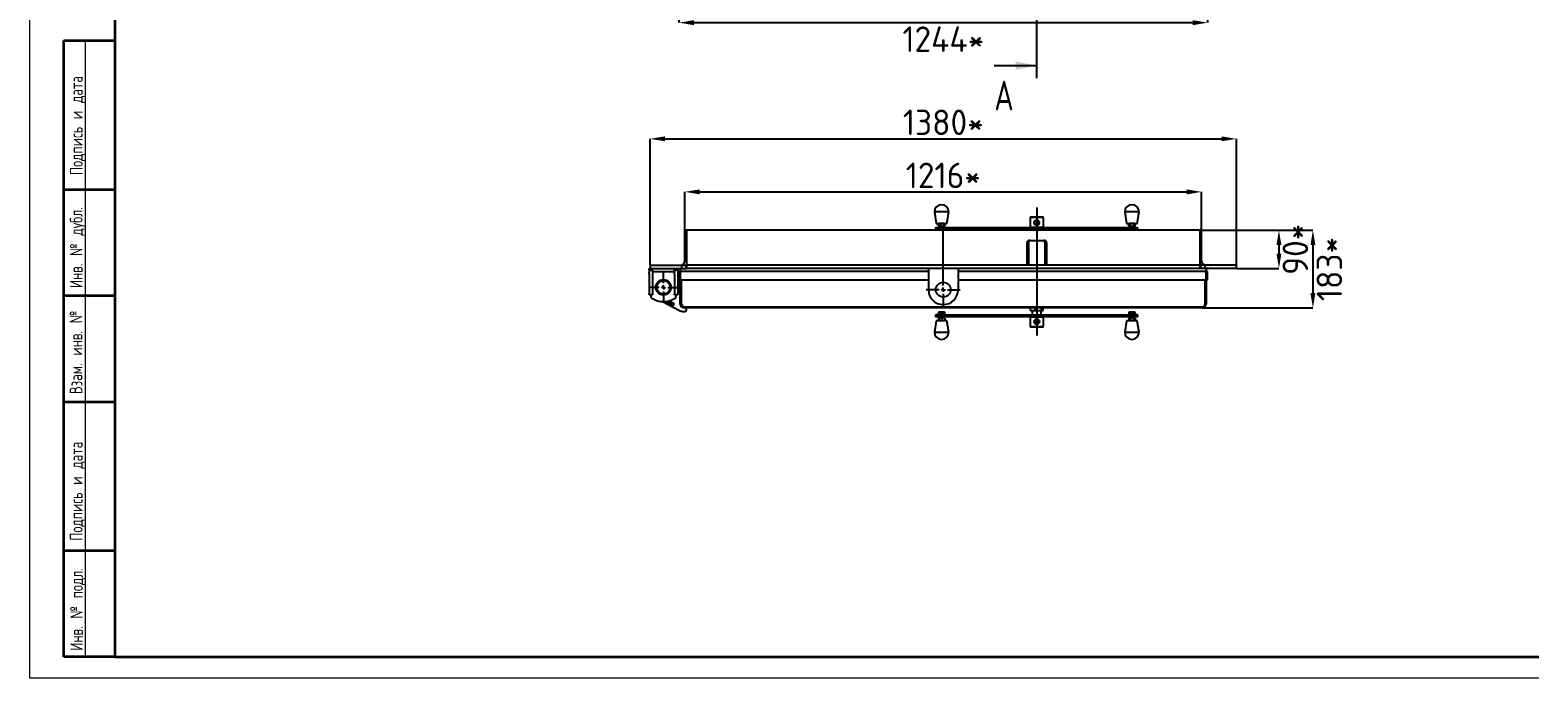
# Model space of a CAD drawing. Header units: millimetres. Extents: x 0 to 594, y 0 to 420.
# Drawn here: x 0 to 352.8, y 0 to 152.5 of the extents above; entities that cross this region are included whole.
import ezdxf

# ---------------------------------------------------------------- set-up
doc = ezdxf.new("R2010")
doc.units = ezdxf.units.MM
doc.header["$PDSIZE"] = -1
doc.layers.add('FORMAT', color=7, linetype='Continuous')
doc.layers.add('HIDDEN', color=30, linetype='Continuous')
doc.styles.add('GOST-2.304_Type-B', font='')
doc.styles.add('SLDTEXTSTYLE0', font='TXT', dxfattribs={"width": 0.7, "bigfont": 'bigfont'})
doc.styles.add('SLDTEXTSTYLE1', font='TXT', dxfattribs={"width": 0.7})
doc.styles.get('GOST-2.304_Type-B').set_extended_font_data('GOST Common')
doc.dimstyles.new('SLDDIMSTYLE0', dxfattribs={"dimtxt": 3.5, "dimasz": 3.5, "dimexe": 0, "dimexo": 0.0625, "dimgap": 0.875, "dimtad": 2, "dimdec": 1, "dimlfac": 10, "dimrnd": 1e-09, "dimzin": 12, "dimdsep": 46, "dimtxsty": 'SLDTEXTSTYLE1', "dimsah": 1, "dimcen": 0.09, "dimadec": 0, "dimazin": 3, "dimtfac": 1, "dimtdec": 1, "dimtofl": 0, "dimtmove": 0, "dimatfit": 3, "dimfxl": 1, "dimfrac": 2, "dimtolj": 1, "dimtzin": 12, "dimarcsym": 0})

# ---------------------------------------------------------------- blocks, each defined once
blk = doc.blocks.new('_D_1')
at = {"layer": 'Defpoints', "color": 0, "transparency": 16777216}
for p in [(152.75, 171.03), (277.15, 171.03), (277.15, 154.23)]:
    blk.add_point(p, dxfattribs=at)
at = {"layer": 'FORMAT', "color": 0, "lineweight": -2, "transparency": 16777216}
for p, q in [((152.75, 170.97), (152.75, 154.23)), ((277.15, 170.97), (277.15, 154.23)), ((156.25, 154.23), (273.65, 154.23))]:
    blk.add_line(p, q, dxfattribs=at)
at = {"layer": 'FORMAT', "color": 0, "transparency": 16777216}
for points in [[(156.25, 154.81), (156.25, 153.64), (152.75, 154.23)], [(273.65, 154.81), (273.65, 153.64), (277.15, 154.23)]]:
    blk.add_solid(points, dxfattribs=at)
at = {"layer": 'FORMAT', "color": 0, "transparency": 16777216, "insert": (214.95, 153.35), "char_height": 6, "attachment_point": 2, "style": 'GOST-2.304_Type-B'}
blk.add_mtext('\\A1;1244*', dxfattribs=at)
blk = doc.blocks.new('_D_9')
at = {"layer": 'Defpoints', "color": 0, "transparency": 16777216}
for p in [(275.35, 105.39), (275.95, 87.09), (301.95, 87.09)]:
    blk.add_point(p, dxfattribs=at)
at = {"layer": 'FORMAT', "color": 0, "lineweight": -2, "transparency": 16777216}
for p, q in [((275.41, 105.39), (301.95, 105.39)), ((301.95, 101.89), (301.95, 90.59)), ((276.01, 87.09), (301.95, 87.09))]:
    blk.add_line(p, q, dxfattribs=at)
at = {"layer": 'FORMAT', "color": 0, "transparency": 16777216}
for points in [[(301.37, 101.89), (302.53, 101.89), (301.95, 105.39)], [(301.37, 90.59), (302.53, 90.59), (301.95, 87.09)]]:
    blk.add_solid(points, dxfattribs=at)
at = {"layer": 'FORMAT', "color": 0, "transparency": 16777216, "insert": (302.82, 96.24), "char_height": 6, "attachment_point": 2, "rotation": 90, "style": 'GOST-2.304_Type-B'}
blk.add_mtext('\\A1;183*', dxfattribs=at)
blk = doc.blocks.new('_D_10')
at = {"layer": 'Defpoints', "color": 0, "transparency": 16777216}
for p in [(275.35, 105.39), (283.95, 96.39), (293.95, 96.39)]:
    blk.add_point(p, dxfattribs=at)
at = {"layer": 'FORMAT', "color": 0, "lineweight": -2, "transparency": 16777216}
for p, q in [((275.41, 105.39), (293.95, 105.39)), ((293.95, 101.89), (293.95, 99.89)), ((284.01, 96.39), (293.95, 96.39))]:
    blk.add_line(p, q, dxfattribs=at)
at = {"layer": 'FORMAT', "color": 0, "transparency": 16777216}
for points in [[(293.37, 101.89), (294.53, 101.89), (293.95, 105.39)], [(293.37, 99.89), (294.53, 99.89), (293.95, 96.39)]]:
    blk.add_solid(points, dxfattribs=at)
at = {"layer": 'FORMAT', "color": 0, "transparency": 16777216, "insert": (294.82, 100.89), "char_height": 6, "attachment_point": 2, "rotation": 90, "style": 'GOST-2.304_Type-B'}
blk.add_mtext('\\A1;90*', dxfattribs=at)
blk = doc.blocks.new('_D_11')
at = {"layer": 'Defpoints', "color": 0, "transparency": 16777216}
for p in [(275.75, 114.41), (154.15, 105.06), (275.75, 105.06)]:
    blk.add_point(p, dxfattribs=at)
at = {"layer": 'FORMAT', "color": 0, "lineweight": -2, "transparency": 16777216}
for p, q in [((154.15, 105.12), (154.15, 114.41)), ((157.65, 114.41), (272.25, 114.41)), ((275.75, 105.12), (275.75, 114.41))]:
    blk.add_line(p, q, dxfattribs=at)
at = {"layer": 'FORMAT', "color": 0, "transparency": 16777216}
for points in [[(157.65, 114.99), (157.65, 113.82), (154.15, 114.41)], [(272.25, 114.99), (272.25, 113.82), (275.75, 114.41)]]:
    blk.add_solid(points, dxfattribs=at)
at = {"layer": 'FORMAT', "color": 0, "transparency": 16777216, "insert": (214.95, 121.28), "char_height": 6, "attachment_point": 2, "style": 'GOST-2.304_Type-B'}
blk.add_mtext('\\A1;1216*', dxfattribs=at)
blk = doc.blocks.new('_D_12')
at = {"layer": 'Defpoints', "color": 0, "transparency": 16777216}
for p in [(283.95, 126.89), (145.95, 97.19), (283.95, 97.19)]:
    blk.add_point(p, dxfattribs=at)
at = {"layer": 'FORMAT', "color": 0, "lineweight": -2, "transparency": 16777216}
for p, q in [((145.95, 97.25), (145.95, 126.89)), ((149.45, 126.89), (280.45, 126.89)), ((283.95, 97.25), (283.95, 126.89))]:
    blk.add_line(p, q, dxfattribs=at)
at = {"layer": 'FORMAT', "color": 0, "transparency": 16777216}
for points in [[(149.45, 127.47), (149.45, 126.31), (145.95, 126.89)], [(280.45, 127.47), (280.45, 126.31), (283.95, 126.89)]]:
    blk.add_solid(points, dxfattribs=at)
at = {"layer": 'FORMAT', "color": 0, "transparency": 16777216, "insert": (214.95, 133.77), "char_height": 6, "attachment_point": 2, "style": 'GOST-2.304_Type-B'}
blk.add_mtext('\\A1;1380*', dxfattribs=at)
blk = doc.blocks.new('SW_CENTERMARKSYMBOL_1')
at = {"layer": 'FORMAT', "color": 0}
for p, q in [((0, 1), (0, 3.55)), ((-1, 0), (-3.55, 0)), ((0, 0), (-0.5, 0)), ((0, 0), (0, 0.5)), ((0, 0), (0, -0.5)), ((0, 0), (0.5, 0)), ((1, 0), (3.55, 0)), ((0, -1), (0, -3.55))]:
    blk.add_line(p, q, dxfattribs=at)
blk = doc.blocks.new('SW_CENTERMARKSYMBOL_2')
at = {"layer": 'FORMAT', "color": 0}
for p, q in [((0, 1), (0, 13.83)), ((-1, 0), (-4, 0)), ((0, 0), (-0.5, 0)), ((0, 0), (0, 0.5)), ((0, 0), (0, -0.5)), ((0, 0), (0.5, 0)), ((1, 0), (4, 0)), ((0, -1), (0, -4))]:
    blk.add_line(p, q, dxfattribs=at)

msp = doc.modelspace()

# ---------------------------------------------------------------- linework, layer by layer
at = {"color": 7, "linetype": 'Continuous', "lineweight": 35}
for p, q in [((20, 415), (20, 5)), ((8, 5), (8, 150)), ((8, 150), (20, 150)), ((8, 115), (20, 115)), ((8, 90), (20, 90)), ((8, 65), (20, 65)), ((8, 30), (20, 30)), ((20, 5), (8, 5)), ((20, 5), (589, 5))]:
    msp.add_line(p, q, dxfattribs=at)
at = {"color": 7, "linetype": 'Continuous', "lineweight": 18}
msp.add_line((13, 150), (13, 5), dxfattribs=at)
at = {"layer": 'FORMAT'}
for p, q in [((236.949, 141.134), (236.949, 400.461)), ((226.949, 144.134), (236.949, 144.134)), ((212.849, 109.677), (213.309, 106.977)), ((215.532, 109.677), (212.849, 109.677)), ((216.249, 109.677), (215.532, 109.677)), ((215.789, 106.977), (216.249, 109.677)), ((236.949, 110.697), (236.949, 80.637)), ((257.648, 109.677), (258.108, 106.977)), ((260.354, 109.677), (257.648, 109.677)), ((261.048, 109.677), (260.354, 109.677)), ((260.588, 106.977), (261.048, 109.677)), ((213.149, 106.037), (213.149, 105.637)), ((213.149, 106.037), (214.451, 106.037)), ((213.309, 106.977), (215.789, 106.977)), ((213.749, 106.197), (213.749, 106.037)), ((214.597, 106.197), (213.749, 106.197)), ((213.821, 106.871), (213.873, 106.914)), ((213.821, 106.382), (213.821, 106.871)), ((213.821, 106.382), (213.873, 106.34)), ((213.964, 106.967), (213.873, 106.914)), ((213.873, 106.339), (213.964, 106.287)), ((214.956, 106.967), (213.964, 106.967)), ((213.964, 106.287), (215.134, 106.287)), ((214.149, 106.977), (214.149, 106.967)), ((214.149, 106.287), (214.149, 106.197)), ((214.342, 106.382), (214.342, 106.871)), ((214.451, 106.037), (236.963, 106.037)), ((215.349, 106.197), (214.597, 106.197)), ((214.949, 106.967), (214.949, 106.977)), ((214.949, 106.197), (214.949, 106.287)), ((215.134, 106.967), (214.956, 106.967)), ((215.071, 106.871), (215.071, 106.382)), ((215.225, 106.914), (215.134, 106.967)), ((215.134, 106.287), (215.225, 106.339)), ((215.277, 106.382), (215.277, 106.871)), ((215.349, 106.037), (215.349, 106.197)), ((235.479, 108.437), (235.399, 108.357)), ((235.399, 108.357), (235.399, 106.117)), ((236.945, 108.357), (235.399, 108.357)), ((235.399, 106.117), (235.479, 106.037)), ((235.399, 106.117), (236.945, 106.117)), ((238.419, 108.437), (235.479, 108.437)), ((237.233, 107.687), (236.656, 107.687)), ((236.656, 106.687), (237.233, 106.687)), ((238.499, 108.357), (236.945, 108.357)), ((236.945, 107.787), (236.945, 107.787)), ((236.945, 106.587), (236.945, 106.587)), ((236.945, 106.117), (238.499, 106.117)), ((236.963, 105.637), (236.963, 106.037)), ((236.963, 106.037), (259.459, 106.037)), ((237.234, 107.687), (237.522, 107.187)), ((237.522, 107.187), (237.234, 106.687)), ((237.522, 107.187), (237.522, 107.187)), ((238.499, 108.357), (238.419, 108.437)), ((238.419, 106.037), (238.499, 106.117)), ((238.499, 106.117), (238.499, 108.357)), ((258.108, 106.977), (260.588, 106.977)), ((258.548, 106.197), (258.548, 106.037)), ((258.584, 106.197), (258.548, 106.197)), ((260.148, 106.197), (258.584, 106.197)), ((258.599, 106.382), (258.599, 106.871)), ((258.763, 106.967), (258.618, 106.883)), ((258.618, 106.37), (258.763, 106.287)), ((259.615, 106.967), (258.763, 106.967)), ((258.763, 106.287), (259.933, 106.287)), ((258.941, 106.382), (258.941, 106.871)), ((258.948, 106.977), (258.948, 106.967)), ((258.948, 106.287), (258.948, 106.197)), ((259.459, 106.037), (260.748, 106.037)), ((259.933, 106.967), (259.615, 106.967)), ((259.69, 106.871), (259.69, 106.382)), ((259.748, 106.967), (259.748, 106.977)), ((259.748, 106.197), (259.748, 106.287)), ((260.078, 106.883), (259.933, 106.967)), ((259.933, 106.287), (260.078, 106.37)), ((260.098, 106.871), (260.076, 106.882)), ((260.076, 106.374), (260.098, 106.382)), ((260.098, 106.382), (260.098, 106.871)), ((260.148, 106.037), (260.148, 106.197)), ((260.748, 105.637), (260.748, 106.037)), ((154.149, 98.187), (154.149, 105.057)), ((154.479, 105.387), (154.549, 105.387)), ((275.349, 105.387), (154.549, 105.387)), ((154.549, 105.387), (154.549, 105.057)), ((154.549, 105.057), (154.549, 98.187)), ((213.149, 105.637), (214.451, 105.637)), ((213.749, 105.637), (213.749, 105.477)), ((213.749, 105.477), (215.349, 105.477)), ((213.826, 105.387), (213.826, 105.477)), ((214.362, 105.387), (214.362, 105.477)), ((236.963, 105.637), (214.451, 105.637)), ((215.085, 105.387), (215.085, 105.477)), ((215.272, 105.387), (215.272, 105.477)), ((215.349, 105.477), (215.349, 105.637)), ((234.649, 102.387), (234.949, 102.387)), ((234.649, 102.387), (234.649, 97.187)), ((234.949, 102.387), (234.949, 97.187)), ((235.019, 102.387), (235.019, 97.187)), ((235.299, 102.987), (235.249, 102.987)), ((235.299, 102.987), (238.599, 102.987)), ((235.899, 105.637), (235.899, 105.387)), ((259.459, 105.637), (236.963, 105.637)), ((237.999, 105.387), (237.999, 105.637)), ((238.649, 102.987), (238.599, 102.987)), ((238.878, 102.387), (238.878, 97.187)), ((239.249, 102.387), (238.949, 102.387)), ((238.949, 102.387), (238.949, 97.187)), ((239.249, 102.387), (239.249, 97.187)), ((258.548, 105.637), (258.548, 105.477)), ((258.548, 105.477), (259.912, 105.477)), ((258.659, 105.387), (258.659, 105.477)), ((259.26, 105.387), (259.26, 105.477)), ((259.459, 105.637), (260.748, 105.637)), ((259.912, 105.477), (260.148, 105.477)), ((259.95, 105.387), (259.95, 105.477)), ((260.038, 105.387), (260.038, 105.477)), ((260.148, 105.477), (260.148, 105.637)), ((275.419, 105.387), (275.349, 105.387)), ((275.349, 105.387), (275.349, 105.057)), ((275.349, 105.057), (275.349, 98.187)), ((275.749, 98.187), (275.749, 105.057)), ((235.019, 100.116), (234.949, 100.028)), ((235.019, 99.914), (234.949, 99.813)), ((238.949, 100.028), (238.878, 100.116)), ((238.878, 100.077), (238.949, 99.987)), ((146.499, 95.987), (145.699, 95.987)), ((145.699, 95.987), (145.699, 95.413)), ((145.699, 95.037), (145.699, 95.413)), ((145.749, 95.987), (145.749, 96.387)), ((145.949, 96.387), (145.749, 96.387)), ((145.949, 97.187), (145.949, 96.387)), ((145.949, 97.187), (153.349, 97.187)), ((145.949, 96.387), (153.349, 96.387)), ((146.499, 95.587), (146.499, 96.387)), ((146.499, 95.987), (146.499, 95.413)), ((151.699, 95.587), (146.499, 95.587)), ((146.499, 95.413), (146.499, 95.037)), ((151.699, 95.587), (151.699, 96.387)), ((152.499, 95.987), (151.699, 95.987)), ((151.699, 95.987), (151.699, 95.413)), ((151.699, 95.037), (151.699, 95.413)), ((152.449, 95.987), (152.449, 96.387)), ((152.499, 95.987), (152.499, 95.413)), ((152.499, 95.413), (152.499, 95.037)), ((152.749, 93.687), (152.749, 95.687)), ((152.749, 95.687), (153.049, 95.687)), ((153.049, 96.387), (153.049, 95.687)), ((153.049, 95.687), (153.049, 93.687)), ((211.449, 95.687), (153.049, 95.687)), ((153.349, 97.187), (153.349, 96.387)), ((153.349, 97.187), (154.349, 97.187)), ((153.349, 96.387), (154.349, 96.387)), ((154.349, 97.187), (154.349, 96.387)), ((154.349, 97.187), (154.549, 97.187)), ((154.349, 96.387), (154.549, 96.387)), ((154.549, 98.187), (154.549, 97.187)), ((275.349, 97.187), (154.549, 97.187)), ((154.549, 97.187), (154.549, 96.857)), ((154.549, 96.857), (154.549, 96.387)), ((275.349, 96.387), (154.549, 96.387)), ((211.449, 96.387), (211.449, 95.387)), ((211.449, 95.387), (211.449, 91.387)), ((218.449, 96.387), (218.449, 95.387)), ((276.849, 95.687), (218.449, 95.687)), ((218.449, 95.387), (218.449, 91.387)), ((275.349, 98.187), (275.349, 97.187)), ((275.549, 97.187), (275.349, 97.187)), ((275.349, 97.187), (275.349, 96.857)), ((275.349, 96.857), (275.349, 96.387)), ((275.549, 96.387), (275.349, 96.387)), ((276.549, 97.187), (275.549, 97.187)), ((275.549, 96.387), (275.549, 97.187)), ((276.549, 96.387), (275.549, 96.387)), ((276.549, 96.387), (276.549, 97.187)), ((283.949, 97.187), (276.549, 97.187)), ((283.949, 96.387), (276.549, 96.387)), ((276.849, 96.387), (276.849, 95.687)), ((276.849, 93.687), (276.849, 95.687)), ((276.849, 95.687), (277.149, 95.687)), ((277.149, 93.687), (277.149, 95.687)), ((283.949, 96.387), (283.949, 97.187)), ((145.699, 95.037), (145.699, 90.311)), ((146.499, 95.037), (146.499, 90.311)), ((151.699, 95.037), (151.699, 90.311)), ((152.499, 95.037), (152.499, 90.311)), ((152.649, 94.987), (152.499, 94.987)), ((152.649, 93.687), (152.649, 94.987)), ((152.749, 93.687), (152.649, 93.687)), ((152.749, 93.687), (153.049, 93.687)), ((153.049, 93.687), (211.449, 93.687)), ((153.049, 87.987), (153.049, 93.687)), ((153.349, 87.987), (153.349, 93.687)), ((218.449, 93.687), (276.849, 93.687)), ((276.549, 87.987), (276.549, 93.687)), ((276.849, 93.687), (277.149, 93.687)), ((276.849, 93.687), (276.849, 87.987)), ((145.699, 90.187), (145.699, 90.311)), ((146.499, 90.187), (145.699, 90.187)), ((146.099, 90.187), (146.099, 89.845)), ((146.499, 90.311), (146.499, 90.187)), ((148.895, 88.591), (152.876, 86.474)), ((149.6, 88.612), (151.407, 87.651)), ((149.624, 88.611), (149.618, 88.614)), ((149.624, 88.611), (149.626, 88.615)), ((151.39, 87.672), (149.624, 88.611)), ((151.577, 88.025), (150.263, 88.724)), ((151.604, 88.022), (150.277, 88.728)), ((151.699, 90.187), (151.699, 90.311)), ((152.499, 90.187), (151.699, 90.187)), ((152.099, 89.845), (152.099, 90.187)), ((152.499, 90.311), (152.499, 90.187)), ((151.39, 87.672), (151.577, 88.025)), ((151.412, 87.66), (151.39, 87.672)), ((151.407, 87.651), (151.604, 88.022)), ((151.599, 88.013), (151.577, 88.025)), ((153.627, 86.287), (154.049, 86.287)), ((153.949, 87.387), (275.949, 87.387)), ((275.949, 87.087), (153.949, 87.087)), ((154.549, 86.787), (154.549, 87.087)), ((213.149, 85.437), (213.149, 85.037)), ((214.451, 85.437), (213.149, 85.437)), ((214.451, 85.037), (213.149, 85.037)), ((213.749, 85.597), (213.749, 85.437)), ((214.574, 85.597), (213.749, 85.597)), ((213.749, 85.037), (213.749, 84.877)), ((213.749, 84.877), (215.349, 84.877)), ((213.819, 84.691), (213.819, 84.202)), ((213.824, 86.031), (213.824, 85.597)), ((213.964, 84.787), (213.871, 84.733)), ((213.964, 86.127), (213.876, 86.076)), ((215.134, 86.127), (213.964, 86.127)), ((214.146, 84.787), (213.964, 84.787)), ((214.017, 85.597), (214.017, 86.031)), ((214.032, 84.691), (214.032, 84.202)), ((215.134, 84.787), (214.146, 84.787)), ((214.149, 84.877), (214.149, 84.787)), ((214.451, 85.437), (236.963, 85.437)), ((236.963, 85.037), (214.451, 85.037)), ((215.349, 85.597), (214.574, 85.597)), ((214.742, 86.031), (214.742, 85.597)), ((214.762, 84.202), (214.762, 84.691)), ((214.949, 84.787), (214.949, 84.877)), ((215.222, 86.076), (215.134, 86.127)), ((215.227, 84.733), (215.134, 84.787)), ((215.279, 84.691), (215.227, 84.732)), ((215.274, 86.031), (215.274, 85.597)), ((215.279, 84.691), (215.279, 84.202)), ((215.349, 85.437), (215.349, 85.597)), ((215.349, 84.877), (215.349, 85.037)), ((235.479, 85.037), (235.399, 84.957)), ((235.399, 84.957), (235.399, 82.717)), ((238.499, 84.957), (235.399, 84.957)), ((235.447, 86.487), (235.447, 87.087)), ((235.447, 86.487), (236.561, 86.487)), ((235.899, 86.487), (235.899, 85.437)), ((236.561, 86.487), (236.561, 87.087)), ((236.561, 86.487), (238.062, 86.487)), ((236.963, 85.437), (236.963, 85.037)), ((236.963, 85.437), (259.459, 85.437)), ((259.459, 85.037), (236.963, 85.037)), ((237.999, 85.437), (237.999, 86.487)), ((238.062, 86.487), (238.062, 87.087)), ((238.062, 86.487), (238.45, 86.487)), ((238.499, 84.957), (238.419, 85.037)), ((238.45, 86.487), (238.45, 87.087)), ((238.499, 82.717), (238.499, 84.957)), ((258.548, 85.597), (258.548, 85.437)), ((260.148, 85.597), (258.548, 85.597)), ((258.548, 85.037), (258.548, 84.877)), ((258.548, 84.877), (260.148, 84.877)), ((258.624, 84.7), (258.599, 84.691)), ((258.599, 84.691), (258.599, 84.202)), ((258.763, 84.787), (258.622, 84.705)), ((258.656, 86.031), (258.656, 85.597)), ((258.763, 86.127), (258.691, 86.085)), ((258.751, 86.031), (258.751, 85.597)), ((258.883, 86.127), (258.763, 86.127)), ((259.087, 84.787), (258.763, 84.787)), ((259.933, 86.127), (258.883, 86.127)), ((258.948, 84.877), (258.948, 84.787)), ((259.013, 84.691), (259.013, 84.202)), ((259.933, 84.787), (259.087, 84.787)), ((259.443, 85.597), (259.443, 86.031)), ((260.748, 85.437), (259.459, 85.437)), ((260.748, 85.037), (259.459, 85.037)), ((259.748, 84.787), (259.748, 84.877)), ((259.762, 84.202), (259.762, 84.691)), ((260.006, 86.085), (259.933, 86.127)), ((260.075, 84.705), (259.933, 84.787)), ((260.041, 86.031), (260.041, 85.597)), ((260.098, 84.691), (260.098, 84.202)), ((260.148, 85.437), (260.148, 85.597)), ((260.148, 84.877), (260.148, 85.037)), ((260.748, 85.037), (260.748, 85.437)), ((213.309, 84.097), (212.849, 81.397)), ((212.849, 81.397), (213.579, 81.397)), ((213.841, 84.097), (213.309, 84.097)), ((213.579, 81.397), (216.249, 81.397)), ((215.789, 84.097), (213.841, 84.097)), ((213.871, 84.161), (213.964, 84.107)), ((213.964, 84.107), (215.134, 84.107)), ((214.149, 84.107), (214.149, 84.097)), ((214.949, 84.097), (214.949, 84.107)), ((215.134, 84.107), (215.227, 84.161)), ((215.279, 84.202), (215.227, 84.161)), ((216.249, 81.397), (215.789, 84.097)), ((235.399, 82.717), (235.479, 82.637)), ((235.399, 82.717), (238.499, 82.717)), ((235.479, 82.637), (236.966, 82.637)), ((236.391, 83.887), (236.68, 84.387)), ((236.391, 83.887), (236.395, 83.887)), ((236.68, 83.387), (236.391, 83.887)), ((237.261, 84.387), (236.684, 84.387)), ((236.684, 83.387), (237.261, 83.387)), ((236.966, 82.637), (238.419, 82.637)), ((236.968, 84.487), (236.967, 84.487)), ((236.967, 83.287), (236.968, 83.287)), ((238.419, 82.637), (238.499, 82.717)), ((258.108, 84.097), (257.648, 81.397)), ((257.648, 81.397), (258.355, 81.397)), ((258.624, 84.097), (258.108, 84.097)), ((258.355, 81.397), (261.048, 81.397)), ((258.624, 84.193), (258.599, 84.202)), ((258.622, 84.188), (258.763, 84.107)), ((260.588, 84.097), (258.624, 84.097)), ((258.763, 84.107), (259.933, 84.107)), ((258.948, 84.107), (258.948, 84.097)), ((259.748, 84.097), (259.748, 84.107)), ((259.933, 84.107), (260.075, 84.188)), ((261.048, 81.397), (260.588, 84.097))]:
    msp.add_line(p, q, dxfattribs=at)
at = {"layer": 'FORMAT', "flags": 128}
for points in [[(215.277, 106.871), (215.223, 106.915), (215.166, 106.929), (215.071, 106.871)], [(215.277, 106.382), (215.223, 106.338), (215.166, 106.325), (215.071, 106.382)], [(236.656, 107.687), (236.501, 107.419), (236.367, 107.187)], [(236.367, 107.187), (236.522, 106.919), (236.656, 106.687)], [(237.522, 107.187), (237.367, 107.454), (237.233, 107.687)], [(237.233, 106.687), (237.388, 106.954), (237.522, 107.187)], [(235.227, 102.985), (235.133, 102.934), (235.062, 102.822), (235.035, 102.735), (235.019, 102.632), (235.014, 102.514), (235.019, 102.387)], [(238.699, 102.985), (238.699, 102.985), (238.696, 102.985), (238.688, 102.985), (238.675, 102.986), (238.659, 102.987), (238.649, 102.987)], [(238.878, 102.387), (238.881, 102.523), (238.875, 102.643), (238.859, 102.743), (238.835, 102.822), (238.767, 102.929), (238.714, 102.97), (238.67, 102.985)], [(234.949, 99.887), (234.967, 100.159), (235.019, 100.414)], [(234.949, 99.987), (234.961, 100.004), (235.019, 100.077)], [(238.878, 100.414), (238.93, 100.159), (238.949, 99.887)], [(238.949, 99.813), (238.907, 99.873), (238.878, 99.914)], [(213.819, 84.691), (213.875, 84.735), (213.933, 84.749), (214.032, 84.691)], [(213.824, 86.031), (213.875, 86.075), (213.928, 86.089), (214.017, 86.031)], [(214.017, 86.031), (214.38, 86.089), (214.742, 86.031)], [(215.274, 86.031), (215.223, 86.075), (215.222, 86.076)], [(258.656, 86.031), (258.681, 86.075), (258.707, 86.089), (258.751, 86.031)], [(259.443, 86.031), (259.742, 86.089), (260.041, 86.031)], [(260.041, 86.031), (260.016, 86.075), (260.004, 86.082)], [(213.819, 84.202), (213.875, 84.158), (213.933, 84.145), (214.032, 84.202)], [(236.684, 84.387), (236.53, 84.119), (236.395, 83.887)], [(236.395, 83.887), (236.55, 83.619), (236.684, 83.387)], [(237.55, 83.887), (237.396, 84.154), (237.261, 84.387)], [(237.261, 83.387), (237.416, 83.654), (237.55, 83.887)], [(260.073, 84.19), (260.01, 84.158), (259.918, 84.145), (259.762, 84.202)]]:
    msp.add_lwpolyline(points, dxfattribs=at)
at = {"layer": 'FORMAT'}
for centre, radius in [((236.945, 107.187), 0.6), ((236.944, 107.187), 0.45), ((149.099, 91.937), 1.8), ((149.099, 91.937), 1.6), ((214.949, 91.387), 1.75), ((236.968, 83.887), 0.6), ((236.973, 83.887), 0.45)]:
    msp.add_circle(centre, radius, dxfattribs=at)
for centre, radius, start, end in [((214.549, 109.677), 1.7, 360, 180), ((259.348, 109.677), 1.7, 360, 180), ((214.082, 106.305), 0.623, 65.24675, 114.75325), ((214.082, 106.948), 0.623, 245.24675, 294.75325), ((214.707, 105.745), 1.184, 72.08445, 107.91555), ((214.707, 107.508), 1.184, 252.08445, 287.91555), ((236.945, 107.187), 0.6, 270.00009, 89.99991), ((258.77, 106.643), 0.285, 53.18269, 126.81731), ((258.775, 106.596), 0.271, 235.10187, 307.7082), ((259.315, 105.676), 1.252, 72.58644, 107.41356), ((259.315, 107.577), 1.252, 252.58644, 287.41356), ((259.894, 106.535), 0.393, 58.72759, 121.27241), ((259.894, 106.718), 0.393, 238.72759, 301.27241), ((154.479, 105.057), 0.33, 90, 180), ((235.249, 102.387), 0.6, 94.29723, 180), ((235.224, 102.392), 0.275, 138.87157, 181.18054), ((235.249, 102.388), 0.599, 89.99478, 94.725), ((235.249, 103.586), 0.601, 267.91804, 274.7722), ((238.649, 103.585), 0.601, 265.22554, 272.04093), ((238.649, 102.387), 0.6, 0, 85.70278), ((238.678, 102.394), 0.27, 358.39753, 42.42469), ((275.419, 105.057), 0.33, 0, 90), ((153.149, 98.187), 1, 270, 0), ((235.139, 98.084), 0.191, 179.31846, 231.01015), ((238.77, 98.08), 0.178, 307.07248, 2.0836), ((276.749, 98.187), 1, 180, 270), ((146.599, 89.845), 0.5, 180, 236.25101), ((149.099, 93.587), 5, 236.25101, 303.74899), ((151.599, 89.845), 0.5, 303.74899, 0), ((214.949, 91.387), 3.5, 180, 270), ((214.949, 91.387), 3.5, 270, 0), ((153.627, 87.887), 1.6, 242, 270), ((153.949, 87.987), 0.9, 180, 270), ((153.949, 87.987), 0.6, 180, 270), ((154.049, 86.787), 0.5, 270, 0), ((214.397, 83.56), 1.189, 72.1254, 107.87461), ((215.008, 85.443), 0.645, 65.67737, 114.32263), ((215.02, 84.137), 0.611, 65.00899, 114.99101), ((258.806, 84.345), 0.403, 59.15251, 120.84749), ((259.097, 85.016), 1.073, 71.17835, 108.82165), ((259.388, 83.497), 1.251, 72.57738, 107.42262), ((259.924, 84.488), 0.259, 54.84556, 128.51971), ((275.949, 87.987), 0.6, 270, 0), ((275.949, 87.987), 0.9, 270, 0), ((214.549, 81.397), 1.7, 180, 0), ((214.397, 85.334), 1.189, 252.12539, 287.87461), ((215.02, 84.756), 0.611, 245.00899, 294.99101), ((236.967, 83.887), 0.6, 90.00267, 269.99733), ((259.348, 81.397), 1.7, 180, 0), ((258.806, 84.549), 0.403, 239.15251, 300.84749), ((259.388, 85.396), 1.251, 252.57738, 287.42262)]:
    msp.add_arc(centre, radius, start, end, dxfattribs=at)
msp.add_solid([(236.949, 144.134), (231.949, 145.134), (231.949, 143.134)], dxfattribs=at)
at = {"layer": 'HIDDEN', "color": 1, "lineweight": 18}
for p, q in [((0, 0), (0, 420)), ((594, 0), (0, 0))]:
    msp.add_line(p, q, dxfattribs=at)

# ---------------------------------------------------------------- block references
at = {"layer": 'FORMAT'}
for name, p in [('SW_CENTERMARKSYMBOL_2', (214.949, 91.387)), ('SW_CENTERMARKSYMBOL_1', (149.095, 91.937))]:
    msp.add_blockref(name, p, dxfattribs=at)

# ---------------------------------------------------------------- texts
at = {"color": 7, "linetype": 'Continuous', "lineweight": 0, "char_height": 3, "attachment_point": 1, "rotation": 90, "style": 'SLDTEXTSTYLE0'}
for s, insert in [('Подпись и дата', (9.403, 118.347)), ('Инв. № дубл.', (9.384, 91.754)), ('Взам. инв. №', (9.342, 66.804)), ('Подпись и дата', (9.398, 32.301)), ('Инв. № подл.', (9.455, 6.408))]:
    msp.add_mtext(s, dxfattribs=dict(at, insert=insert))
at = {"layer": 'FORMAT', "insert": (226.949, 140.577), "char_height": 7, "attachment_point": 1, "style": 'SLDTEXTSTYLE0'}
msp.add_mtext('А', dxfattribs=at)

# ---------------------------------------------------------------- dimensions: what is measured, and where the dimension line sits
at = {"layer": 'FORMAT'}
for base, p1, p2, picture, middle in [((277.149, 154.228), (152.749, 171.028), (277.149, 171.028), '_D_1', (214.949, 154.228)), ((275.749, 114.406), (154.149, 105.057), (275.749, 105.057), '_D_11', (214.949, 114.406))]:
    dim = msp.add_linear_dim(base=base, p1=p1, p2=p2, text='<>*', dimstyle='SLDDIMSTYLE0', override={"dimtxt": 6, "dimtxsty": 'GOST-2.304_Type-B'}, dxfattribs=at)
    dim.commit()
    dim.dimension.update_dxf_attribs({"geometry": picture, "text_midpoint": middle, "dimtype": 160})
for base, p1, p2, angle, picture, middle in [((283.949, 126.891), (145.949, 97.187), (283.949, 97.187), 0, '_D_12', (214.949, 126.891)), ((293.949, 96.387), (275.349, 105.387), (283.949, 96.387), 90, '_D_10', (293.949, 100.887)), ((301.949, 87.087), (275.349, 105.387), (275.949, 87.087), 90, '_D_9', (301.949, 96.237))]:
    dim = msp.add_linear_dim(base=base, p1=p1, p2=p2, angle=angle, text='<>*', dimstyle='SLDDIMSTYLE0', override={"dimtxt": 6, "dimtxsty": 'GOST-2.304_Type-B'}, dxfattribs=at)
    dim.commit()
    dim.dimension.update_dxf_attribs({"geometry": picture, "text_midpoint": middle, "dimtype": 160})

doc.saveas('drawing.dxf')
